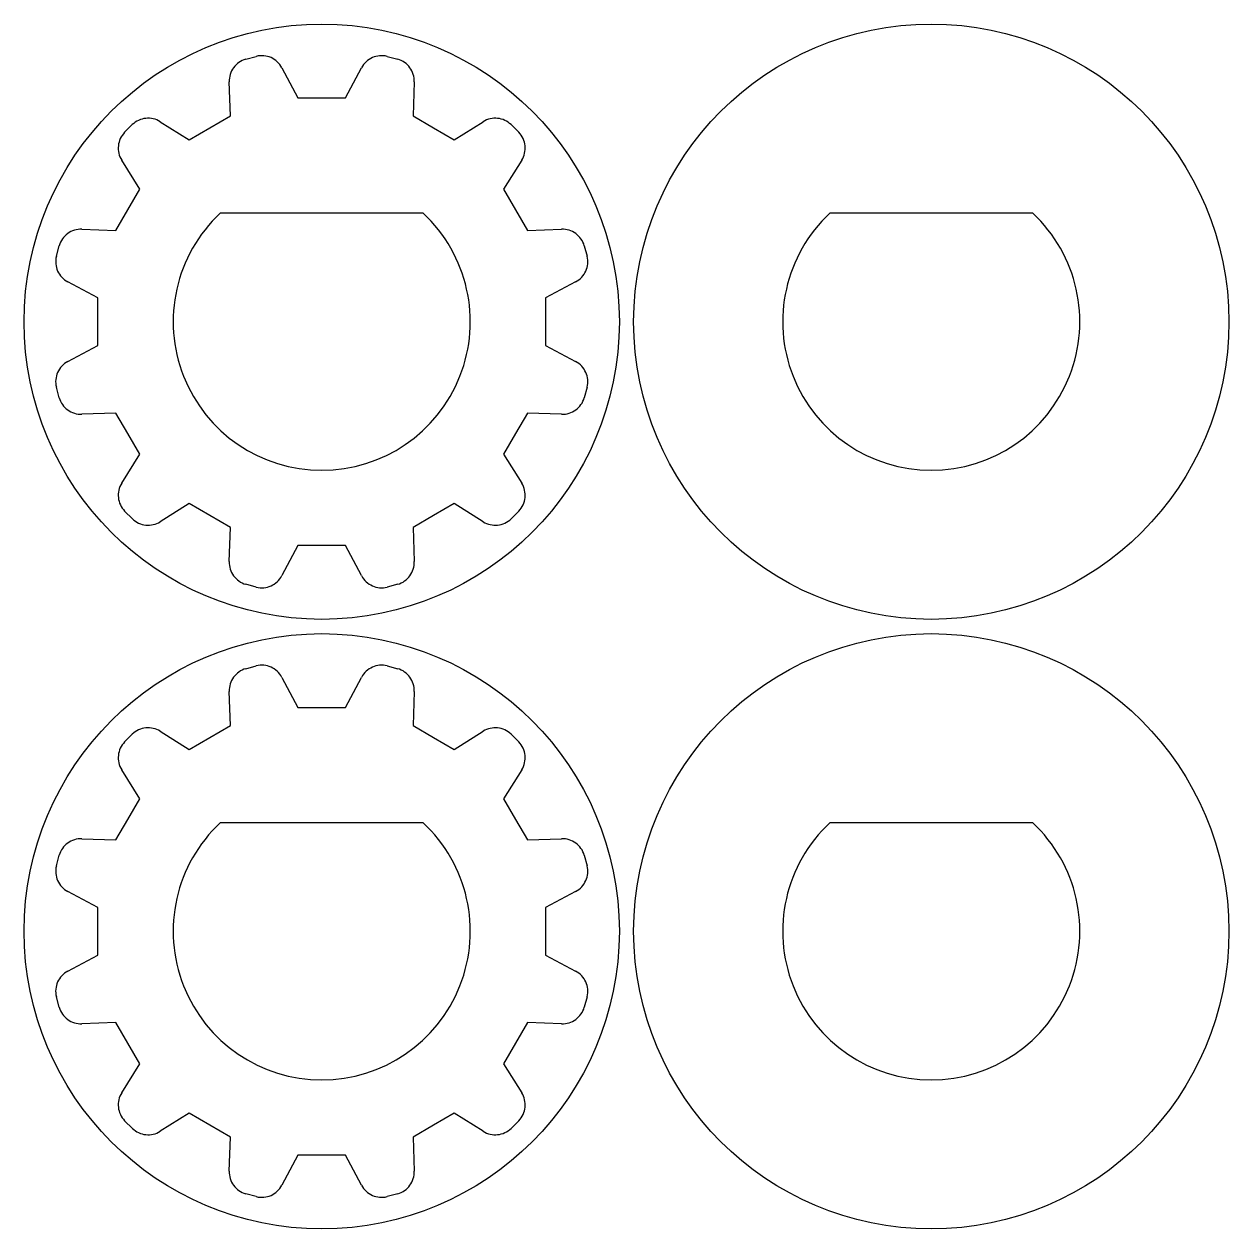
# Model space of a CAD drawing. Extents: x 0.024 to 0.656, y 0 to 0.632.
import ezdxf

# ---------------------------------------------------------------- set-up
doc = ezdxf.new("R2010")
doc.units = 0
doc.header["$LTSCALE"] = 0.935
doc.header["$MEASUREMENT"] = 0
doc.linetypes.add('HIDDEN', pattern=[0.2, 0.1, -0.1])
doc.layers.get('0').update_dxf_attribs({"linetype": 'CONTINUOUS'})
doc.layers.add('holes', color=1, linetype='CONTINUOUS')
doc.layers.add('outline', color=3, linetype='CONTINUOUS')

msp = doc.modelspace()

# ---------------------------------------------------------------- linework, layer by layer
at = {"linetype": 'Continuous'}
for centre in [(0.1801, 0.47577), (0.1801, 0.15577)]:
    msp.add_circle(centre, 0.15625, dxfattribs=at)
at = {"layer": 'holes'}
for points in [[(0.23334, 0.53277), (0.12685, 0.53277, 2.535463)], [(0.55334, 0.53277), (0.44685, 0.53277, 2.535463)], [(0.23334, 0.21277), (0.12685, 0.21277, 2.535463)], [(0.55334, 0.21277), (0.44685, 0.21277, 2.535463)]]:
    msp.add_lwpolyline(points, format="xyb", close=True, dxfattribs=at)
at = {"layer": 'outline', "linetype": 'HIDDEN'}
for points in [[(0.14572, 0.33645), (0.1402, 0.33793, -0.343692), (0.13155, 0.34987), (0.13217, 0.36776), (0.12135, 0.37401), (0.11052, 0.38026), (0.09534, 0.37078, -0.343606), (0.08067, 0.3723), (0.07663, 0.37634, -0.343692), (0.0751, 0.39101), (0.08459, 0.40619), (0.07834, 0.41702), (0.07209, 0.42785), (0.0542, 0.42722, -0.343606), (0.04225, 0.43588), (0.04077, 0.44139, -0.343692), (0.04679, 0.45487), (0.0626, 0.46327), (0.0626, 0.47577), (0.0626, 0.48827), (0.04679, 0.49667, -0.343606), (0.04077, 0.51014), (0.04225, 0.51566, -0.343692), (0.0542, 0.52432), (0.07209, 0.52369), (0.07834, 0.53452), (0.08459, 0.54535), (0.0751, 0.56053, -0.343606), (0.07662, 0.5752), (0.08066, 0.57924, -0.343692), (0.09534, 0.58076), (0.11052, 0.57128), (0.12135, 0.57753), (0.13217, 0.58378), (0.13155, 0.60167, -0.343606), (0.1402, 0.61361), (0.14572, 0.61509, -0.343692), (0.15919, 0.60908), (0.1676, 0.59327), (0.1801, 0.59327), (0.1926, 0.59327), (0.201, 0.60908, -0.343606), (0.21447, 0.61509), (0.21999, 0.61361, -0.343692), (0.22864, 0.60167), (0.22802, 0.58378), (0.23885, 0.57753), (0.24967, 0.57128), (0.26485, 0.58076, -0.343606), (0.27952, 0.57924), (0.28356, 0.5752, -0.343692), (0.28509, 0.56053), (0.2756, 0.54535), (0.28185, 0.53452), (0.2881, 0.52369), (0.30599, 0.52432, -0.343606), (0.31794, 0.51566), (0.31942, 0.51015, -0.343692), (0.3134, 0.49667), (0.2976, 0.48827), (0.2976, 0.47577), (0.2976, 0.46327), (0.3134, 0.45487, -0.343606), (0.31942, 0.4414), (0.31794, 0.43588, -0.343692), (0.30599, 0.42722), (0.2881, 0.42785), (0.28185, 0.41702), (0.2756, 0.40619), (0.28509, 0.39101, -0.343606), (0.28357, 0.37634), (0.27953, 0.3723, -0.343692), (0.26485, 0.37078), (0.24967, 0.38026), (0.23885, 0.37401), (0.22802, 0.36776), (0.22864, 0.34987, -0.343606), (0.21999, 0.33793), (0.21447, 0.33645, -0.343692), (0.201, 0.34246), (0.1926, 0.35827), (0.1801, 0.35827), (0.1676, 0.35827), (0.15919, 0.34246, -0.343606)], [(0.14572, 0.01645), (0.1402, 0.01793, -0.343692), (0.13155, 0.02987), (0.13217, 0.04776), (0.12135, 0.05401), (0.11052, 0.06026), (0.09534, 0.05078, -0.343606), (0.08067, 0.0523), (0.07663, 0.05634, -0.343692), (0.0751, 0.07101), (0.08459, 0.08619), (0.07834, 0.09702), (0.07209, 0.10785), (0.0542, 0.10722, -0.343606), (0.04225, 0.11588), (0.04077, 0.12139, -0.343692), (0.04679, 0.13487), (0.0626, 0.14327), (0.0626, 0.15577), (0.0626, 0.16827), (0.04679, 0.17667, -0.343606), (0.04077, 0.19014), (0.04225, 0.19566, -0.343692), (0.0542, 0.20432), (0.07209, 0.20369), (0.07834, 0.21452), (0.08459, 0.22535), (0.0751, 0.24053, -0.343606), (0.07662, 0.2552), (0.08066, 0.25924, -0.343692), (0.09534, 0.26076), (0.11052, 0.25128), (0.12135, 0.25753), (0.13217, 0.26378), (0.13155, 0.28167, -0.343606), (0.1402, 0.29361), (0.14572, 0.29509, -0.343692), (0.15919, 0.28908), (0.1676, 0.27327), (0.1801, 0.27327), (0.1926, 0.27327), (0.201, 0.28908, -0.343606), (0.21447, 0.29509), (0.21999, 0.29361, -0.343692), (0.22864, 0.28167), (0.22802, 0.26378), (0.23885, 0.25753), (0.24967, 0.25128), (0.26485, 0.26076, -0.343606), (0.27952, 0.25924), (0.28356, 0.2552, -0.343692), (0.28509, 0.24053), (0.2756, 0.22535), (0.28185, 0.21452), (0.2881, 0.20369), (0.30599, 0.20432, -0.343606), (0.31794, 0.19566), (0.31942, 0.19015, -0.343692), (0.3134, 0.17667), (0.2976, 0.16827), (0.2976, 0.15577), (0.2976, 0.14327), (0.3134, 0.13487, -0.343606), (0.31942, 0.1214), (0.31794, 0.11588, -0.343692), (0.30599, 0.10722), (0.2881, 0.10785), (0.28185, 0.09702), (0.2756, 0.08619), (0.28509, 0.07101, -0.343606), (0.28357, 0.05634), (0.27953, 0.0523, -0.343692), (0.26485, 0.05078), (0.24967, 0.06026), (0.23885, 0.05401), (0.22802, 0.04776), (0.22864, 0.02987, -0.343606), (0.21999, 0.01793), (0.21447, 0.01645, -0.343692), (0.201, 0.02246), (0.1926, 0.03827), (0.1801, 0.03827), (0.1676, 0.03827), (0.15919, 0.02246, -0.343606)]]:
    msp.add_lwpolyline(points, format="xyb", close=True, dxfattribs=at)
at = {"layer": 'outline', "linetype": 'Continuous'}
for centre in [(0.5001, 0.47577), (0.5001, 0.15577)]:
    msp.add_circle(centre, 0.15625, dxfattribs=at)

doc.saveas('drawing.dxf')
